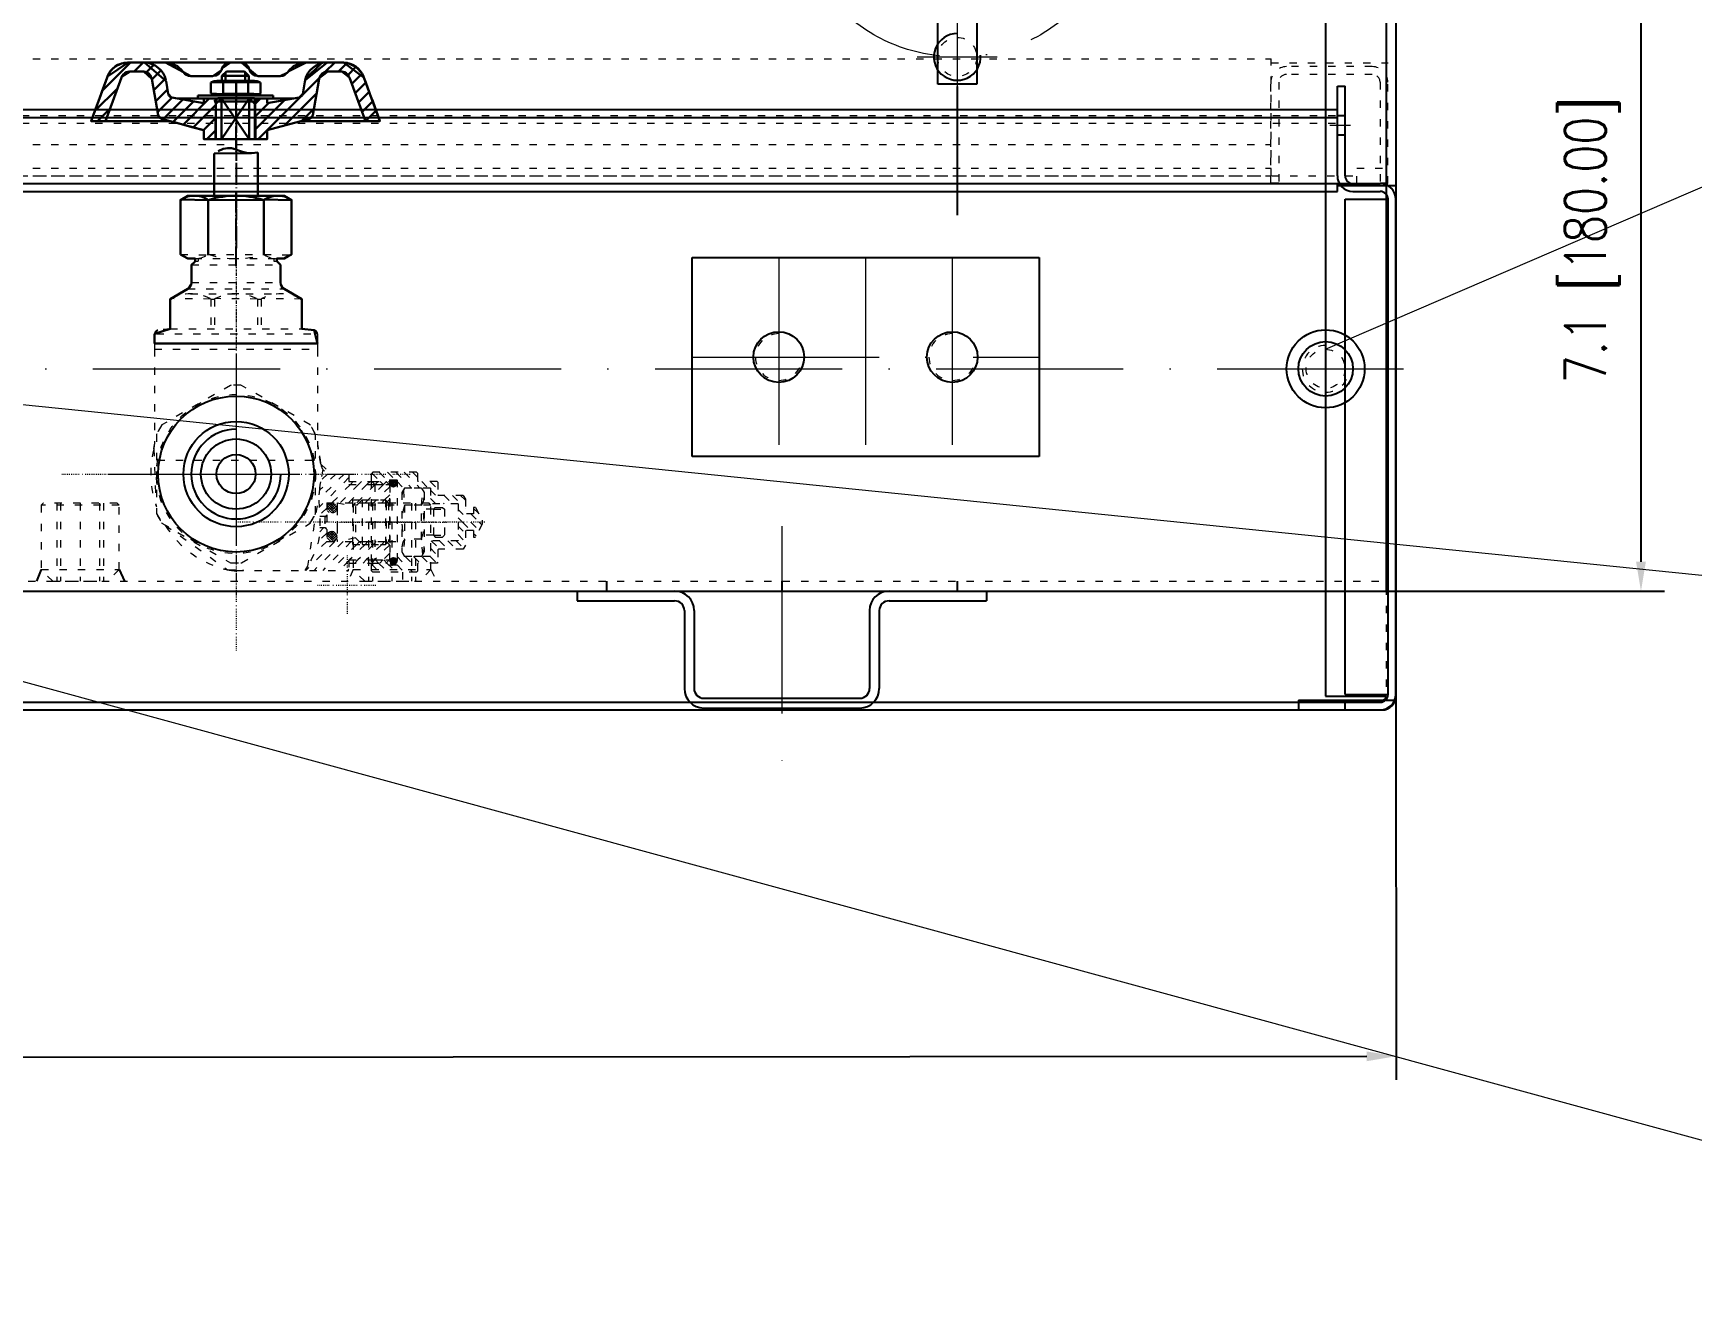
# Model space of a CAD drawing. Header units: millimetres. Extents: x 8127 to 36426, y -6229 to 13228.
# Drawn here: x 10481.8 to 10907.2, y 10615.6 to 10942 of the extents above; entities that cross this region are included whole.
import ezdxf

# ---------------------------------------------------------------- set-up
doc = ezdxf.new("R2010")
doc.units = ezdxf.units.MM
doc.header["$LTSCALE"] = 4
for name, pattern in [('ACAD_ISO03W100', [1.18, 0.47, -0.71]), ('ACAD_ISO10W100', [18, 12, -3, 0, -3]), ('CENTERX2', [101.6, 63.5, -12.7, 12.7, -12.7])]:
    doc.linetypes.add(name, pattern=pattern)
doc.layers.add('1', color=12, linetype='Continuous')
doc.layers.add('标注、文本', color=3, linetype='Continuous', lineweight=25)
doc.layers.add('铁心', color=3, linetype='Continuous', lineweight=0)
doc.styles.add('TH_GBDIM', font='romans.shx', dxfattribs={"width": 0.8, "bigfont": 'gbcbig.shx'})
doc.dimstyles.new('TH_GBDIM1', dxfattribs={"dimscale": 3, "dimtxt": 3.5, "dimasz": 2.5, "dimexe": 2, "dimexo": 0, "dimgap": 1.5, "dimtad": 1, "dimdec": 1, "dimlfac": 0.03937, "dimzin": 0, "dimdsep": 46, "dimtxsty": 'TH_GBDIM', "dimcen": 2.5, "dimclrd": 3, "dimclre": 256, "dimclrt": 2, "dimadec": 0, "dimazin": 0, "dimtfac": 0.714286, "dimtdec": 1, "dimtmove": 0, "dimatfit": 3, "dimfxl": 1, "dimtzin": 0, "dimlwd": -1, "dimlwe": -1, "dimarcsym": 0})

# ---------------------------------------------------------------- blocks, each defined once
blk = doc.blocks.new('*D262')
at = {"layer": 'Defpoints', "color": 0, "transparency": 16777216}
for p in [(10758.17, 10978.9), (10758.17, 10798.9), (10894.19, 10798.9)]:
    blk.add_point(p, dxfattribs=at)
at = {"layer": '标注、文本', "transparency": 16777216}
for p, q in [((10758.17, 10978.9), (10900.19, 10978.9)), ((10758.17, 10798.9), (10900.19, 10798.9))]:
    blk.add_line(p, q, dxfattribs=at)
at = {"layer": '标注、文本', "color": 3, "transparency": 16777216}
blk.add_line((10894.19, 10971.4), (10894.19, 10806.4), dxfattribs=at)
for points in [[(10892.94, 10971.4), (10895.44, 10971.4), (10894.19, 10978.9)], [(10892.94, 10806.4), (10895.44, 10806.4), (10894.19, 10798.9)]]:
    blk.add_solid(points, dxfattribs=at)
at = {"layer": '标注、文本', "color": 2, "transparency": 16777216, "insert": (10881.69, 10888.9), "char_height": 10.5, "attachment_point": 5, "rotation": 90, "style": 'TH_GBDIM'}
blk.add_mtext('7.1 [180.00]', dxfattribs=at)
blk = doc.blocks.new('*D254')
at = {"layer": 'Defpoints', "color": 0, "transparency": 16777216}
for p in [(9916.3, 10771.9), (10831.3, 10772.4), (10831.35, 10679.58)]:
    blk.add_point(p, dxfattribs=at)
at = {"layer": '标注、文本', "transparency": 16777216}
for p, q in [((9916.3, 10771.9), (9916.35, 10673.08)), ((10831.3, 10772.4), (10831.35, 10673.58))]:
    blk.add_line(p, q, dxfattribs=at)
at = {"layer": '标注、文本', "color": 3, "transparency": 16777216}
blk.add_line((9923.85, 10679.08), (10823.85, 10679.57), dxfattribs=at)
for points in [[(9923.85, 10680.33), (9923.85, 10677.83), (9916.35, 10679.08)], [(10823.85, 10680.82), (10823.85, 10678.32), (10831.35, 10679.58)]]:
    blk.add_solid(points, dxfattribs=at)
at = {"layer": '标注、文本', "color": 2, "transparency": 16777216, "insert": (10373.84, 10691.83), "char_height": 10.5, "attachment_point": 5, "rotation": 0.0313, "style": 'TH_GBDIM'}
blk.add_mtext('36.0 [915.00]', dxfattribs=at)

msp = doc.modelspace()

# ---------------------------------------------------------------- linework, layer by layer
at = {"layer": '1', "color": 1, "linetype": 'CENTERX2', "lineweight": -3, "ltscale": 0.1}
for p, q in [((10533.79, 10926.75), (10533.79, 10929.85)), ((10533.79, 10929.85), (10533.79, 10923.58)), ((10533.79, 10925.95), (10533.79, 10926.06)), ((10533.79, 10919.59), (10533.79, 10925.23)), ((10533.79, 10922.88), (10533.79, 10922.75)), ((10533.79, 10922.06), (10533.79, 10916.42)), ((10533.79, 10918.77), (10533.79, 10918.9)), ((10533.79, 10912.44), (10533.79, 10918.07)), ((10533.79, 10915.7), (10533.79, 10915.59)), ((10533.79, 10914.9), (10533.79, 10909.26)), ((10533.79, 10914.59), (10533.79, 10910.22)), ((10533.79, 10911.61), (10533.79, 10911.72)), ((10533.79, 10909.53), (10533.79, 10909.42)), ((10533.79, 10908.7), (10533.79, 10903.06)), ((10533.79, 10902.37), (10533.79, 10902.24)), ((10533.79, 10901.54), (10533.79, 10897.18)), ((10533.79, 10895.99), (10533.79, 10901.05)), ((10533.79, 10896.93), (10533.79, 10894.03)), ((10533.79, 10895.16), (10533.79, 10895.3)), ((10533.79, 10888.83), (10533.79, 10894.47)), ((10533.79, 10893.31), (10533.79, 10893.2)), ((10533.79, 10892.5), (10533.79, 10886.84)), ((10533.79, 10888), (10533.79, 10888.11)), ((10533.79, 10882.22), (10533.79, 10887.28))]:
    msp.add_line(p, q, dxfattribs=at)
at = {"layer": '1', "color": 2, "linetype": 'ACAD_ISO03W100', "lineweight": 13, "ltscale": 0.1}
for p, q in [((10533.79, 10886.15), (10533.79, 10886.04)), ((10533.79, 10885.32), (10533.79, 10879.68)), ((10533.8, 10885.37), (10533.8, 10881.89)), ((10533.8, 10881.2), (10533.8, 10881.06)), ((10533.8, 10880.37), (10533.8, 10874.73)), ((10533.79, 10878.99), (10533.79, 10878.85)), ((10533.79, 10878.16), (10533.79, 10872.52)), ((10533.79, 10871.8), (10533.79, 10871.69)), ((10533.79, 10871), (10533.79, 10865.33)), ((10533.8, 10874.01), (10533.8, 10873.9)), ((10533.8, 10873.21), (10533.8, 10867.54)), ((10533.8, 10866.85), (10533.8, 10866.74)), ((10533.79, 10864.64), (10533.79, 10864.53)), ((10533.79, 10863.81), (10533.79, 10860.91)), ((10533.8, 10866.02), (10533.8, 10860.38)), ((10533.8, 10859.69), (10533.8, 10859.55)), ((10533.8, 10858.86), (10533.8, 10853.22)), ((10533.8, 10852.51), (10533.8, 10852.39)), ((10533.8, 10851.7), (10533.8, 10846.04)), ((10533.8, 10845.35), (10533.8, 10845.24)), ((10533.8, 10844.52), (10533.8, 10838.88)), ((10533.8, 10838.19), (10533.8, 10838.05)), ((10533.8, 10837.36), (10533.8, 10831.72)), ((10489.1, 10828.9), (10493.6, 10828.9)), ((10494.29, 10828.9), (10494.4, 10828.9)), ((10495.12, 10828.9), (10500.76, 10828.9)), ((10501.48, 10828.9), (10501.59, 10828.9)), ((10502.28, 10828.9), (10507.92, 10828.9)), ((10508.64, 10828.9), (10508.75, 10828.9)), ((10509.47, 10828.9), (10515.11, 10828.9)), ((10515.8, 10828.9), (10515.91, 10828.9)), ((10516.63, 10828.9), (10522.27, 10828.9)), ((10522.99, 10828.9), (10523.1, 10828.9)), ((10523.79, 10828.9), (10529.43, 10828.9)), ((10530.15, 10828.9), (10530.26, 10828.9)), ((10530.98, 10828.9), (10536.62, 10828.9)), ((10533.8, 10831), (10533.8, 10830.89)), ((10533.8, 10830.2), (10533.8, 10824.53)), ((10537.31, 10828.9), (10537.42, 10828.9)), ((10538.14, 10828.9), (10543.77, 10828.9)), ((10544.49, 10828.9), (10544.6, 10828.9)), ((10545.29, 10828.9), (10550.93, 10828.9)), ((10551.65, 10828.9), (10551.76, 10828.9)), ((10552.48, 10828.9), (10558.12, 10828.9)), ((10558.4, 10828.9), (10562.76, 10828.9)), ((10558.81, 10828.9), (10558.92, 10828.9)), ((10559.64, 10828.9), (10565.28, 10828.9)), ((10566, 10828.9), (10566.11, 10828.9)), ((10566.8, 10828.9), (10572.44, 10828.9)), ((10573.16, 10828.9), (10573.27, 10828.9)), ((10573.99, 10828.9), (10578.49, 10828.9)), ((10533.8, 10823.84), (10533.8, 10823.73)), ((10533.8, 10823.01), (10533.8, 10817.37)), ((10533.8, 10816.68), (10533.8, 10816.54)), ((10537.42, 10816.54), (10533.8, 10816.54)), ((10533.8, 10815.85), (10533.8, 10810.21)), ((10538.25, 10816.54), (10538.14, 10816.54)), ((10544.6, 10816.54), (10538.96, 10816.54)), ((10545.41, 10816.54), (10545.29, 10816.54)), ((10551.76, 10816.54), (10546.12, 10816.54)), ((10552.59, 10816.54), (10552.45, 10816.54)), ((10558.92, 10816.54), (10553.28, 10816.54)), ((10559.2, 10816.54), (10565.58, 10816.54)), ((10559.75, 10816.54), (10559.64, 10816.54)), ((10566.11, 10816.54), (10560.47, 10816.54)), ((10566.3, 10816.54), (10566.41, 10816.54)), ((10566.91, 10816.54), (10566.8, 10816.54)), ((10570.78, 10816.54), (10566.99, 10816.54)), ((10567.1, 10816.54), (10572.74, 10816.54)), ((10573.27, 10816.54), (10567.63, 10816.54)), ((10571.61, 10816.54), (10571.5, 10816.54)), ((10577.97, 10816.54), (10572.33, 10816.54)), ((10573.46, 10816.54), (10573.57, 10816.54)), ((10574.1, 10816.54), (10573.96, 10816.54)), ((10574.29, 10816.54), (10579.93, 10816.54)), ((10578.44, 10816.54), (10574.79, 10816.54)), ((10578.8, 10816.54), (10578.66, 10816.54)), ((10585.13, 10816.54), (10579.49, 10816.54)), ((10580.62, 10816.54), (10580.76, 10816.54)), ((10581.45, 10816.54), (10587.84, 10816.54)), ((10585.96, 10816.54), (10585.85, 10816.54)), ((10592.29, 10816.54), (10586.65, 10816.54)), ((10593.12, 10816.54), (10593.01, 10816.54)), ((10597.62, 10816.54), (10593.84, 10816.54)), ((10533.8, 10809.49), (10533.8, 10809.38)), ((10533.8, 10808.69), (10533.8, 10803.02)), ((10562.3, 10808), (10562.3, 10804.74)), ((10562.3, 10804.05), (10562.3, 10803.94)), ((10562.3, 10803.22), (10562.3, 10797.58)), ((10533.8, 10802.33), (10533.8, 10802.22)), ((10533.8, 10801.5), (10533.8, 10795.86)), ((10554.69, 10800.4), (10557.93, 10800.4)), ((10558.65, 10800.4), (10558.76, 10800.4)), ((10559.48, 10800.4), (10565.12, 10800.4)), ((10565.81, 10800.4), (10565.94, 10800.4)), ((10566.64, 10800.4), (10569.9, 10800.4)), ((10533.8, 10795.17), (10533.8, 10795.04)), ((10562.3, 10796.89), (10562.3, 10796.75)), ((10562.3, 10796.06), (10562.3, 10792.8)), ((10533.8, 10794.34), (10533.8, 10788.71)), ((10533.8, 10787.99), (10533.8, 10787.88)), ((10533.8, 10787.16), (10533.8, 10783.67))]:
    msp.add_line(p, q, dxfattribs=at)
at = {"layer": '标注、文本'}
for p, q in [((10831.3, 11587), (10831.3, 10771.9)), ((10813.3, 11445.4), (10813.3, 10771.9)), ((10828.8, 11413.4), (10828.8, 10798.9)), ((10713.8, 10928.9), (10713.8, 11028.9)), ((10723.8, 11028.9), (10723.8, 10928.9)), ((10723.8, 10928.9), (10713.8, 10928.9)), ((10718.8, 10928.27), (10718.8, 10895.32)), ((10816.3, 10928.4), (10818.3, 10928.4)), ((10816.3, 10905.4), (10816.3, 10928.4)), ((10818.3, 10905.4), (10818.3, 10928.4)), ((9931.3, 10922.4), (10816.3, 10922.4)), ((9931.3, 10920.4), (10816.3, 10920.4)), ((10816.3, 10920.9), (10818.3, 10920.9)), ((10816.3, 10915.9), (10818.3, 10915.9)), ((9926.3, 10903.4), (10821.3, 10903.4)), ((9931.3, 10903.4), (10816.3, 10903.4)), ((9931.3, 10901.4), (10816.3, 10901.4)), ((10801.26, 10903.4), (10799.26, 10903.4)), ((10816.3, 10901.4), (10816.3, 10903.4)), ((10816.3, 10902.89), (10831.3, 10902.89)), ((10820.3, 10903.4), (10827.3, 10903.4)), ((10820.3, 10901.4), (10827.3, 10901.4)), ((10829.26, 10903.4), (10827.26, 10903.4)), ((10818.3, 10772.4), (10818.3, 10899.4)), ((10818.3, 10899.4), (10829.3, 10899.4)), ((10829.3, 10772.4), (10829.3, 10899.4)), ((10831.3, 10772.4), (10831.3, 10899.4)), ((10650.78, 10884.42), (10739.78, 10884.42)), ((10650.78, 10833.42), (10650.78, 10884.42)), ((10739.78, 10884.42), (10739.78, 10833.42)), ((10739.78, 10833.42), (10650.78, 10833.42)), ((10483.8, 10804.4), (10482.61, 10801.4)), ((10503.8, 10804.4), (10505.19, 10801.4)), ((9918.8, 10798.9), (10828.8, 10798.9)), ((10621.3, 10798.9), (10646.3, 10798.9)), ((10621.3, 10798.9), (10621.3, 10796.4)), ((10628.8, 10801.4), (10628.8, 10798.9)), ((10673.8, 10801.4), (10673.8, 10798.9)), ((10701.3, 10798.9), (10726.3, 10798.9)), ((10718.8, 10801.4), (10718.8, 10798.9)), ((10726.3, 10798.9), (10726.3, 10796.4)), ((10621.3, 10796.4), (10646.3, 10796.4)), ((10701.3, 10796.4), (10726.3, 10796.4)), ((10648.8, 10793.9), (10648.8, 10773.9)), ((10651.3, 10793.9), (10651.3, 10773.9)), ((10696.3, 10793.9), (10696.3, 10773.9)), ((10698.8, 10793.9), (10698.8, 10773.9)), ((9920.3, 10770.4), (10827.3, 10770.4)), ((10653.8, 10771.4), (10693.8, 10771.4)), ((10653.8, 10768.9), (10693.8, 10768.9)), ((10806.3, 10770.9), (10827.8, 10770.9)), ((10806.3, 10770.9), (10806.3, 10768.4)), ((10806.3, 10770.9), (10831.15, 10770.9)), ((10813.3, 10771.9), (10828.8, 10771.9)), ((10818.3, 10772.4), (10829.3, 10772.4)), ((10818.3, 10768.4), (10818.3, 10770.4)), ((9920.3, 10768.4), (10827.3, 10768.4)), ((9941.3, 10768.4), (10806.3, 10768.4)), ((10806.3, 10768.4), (10827.8, 10768.4)), ((10806.3, 10768.4), (10827.8, 10768.4))]:
    msp.add_line(p, q, dxfattribs=at)
at = {"layer": '标注、文本', "color": 2, "linetype": 'ACAD_ISO03W100', "lineweight": 18}
for p, q in [((10828.8, 11413.4), (10828.8, 10771.9)), ((9948.3, 10935.4), (10799.3, 10935.4)), ((10799.3, 10905.4), (10799.3, 10935.4)), ((10799.3, 10934.4), (10829.3, 10934.4)), ((10825.26, 10933.4), (10803.26, 10933.4)), ((10825.26, 10931.4), (10803.26, 10931.4)), ((10799.26, 10903.4), (10799.26, 10929.4)), ((10801.26, 10929.4), (10801.26, 10903.4)), ((10827.26, 10929.4), (10827.26, 10903.4)), ((10829.26, 10903.4), (10829.26, 10929.4)), ((9931.3, 10920.9), (10816.3, 10920.9)), ((9931.3, 10918.9), (10816.3, 10918.9)), ((9948.3, 10913.4), (10799.3, 10913.4)), ((9926.3, 10905.4), (10821.3, 10905.4)), ((9948.3, 10907.4), (10799.3, 10907.4)), ((9948.3, 10905.4), (10799.3, 10905.4)), ((10821.3, 10903.4), (10821.3, 10907.4)), ((10821.3, 10907.4), (10828.8, 10907.4)), ((10484.3, 10821.4), (10483.8, 10820.9)), ((10483.8, 10820.9), (10483.8, 10804.4)), ((10503.8, 10820.9), (10483.8, 10820.9)), ((10503.3, 10821.4), (10484.3, 10821.4)), ((10487.8, 10821.4), (10487.8, 10801.4)), ((10488.8, 10821.4), (10488.8, 10801.4)), ((10493.8, 10821.4), (10493.8, 10801.4)), ((10498.8, 10821.4), (10498.8, 10801.4)), ((10499.8, 10821.4), (10499.8, 10801.4)), ((10503.8, 10820.9), (10503.3, 10821.4)), ((10503.8, 10804.4), (10503.8, 10820.9)), ((10486.8, 10801.4), (10483.8, 10804.4)), ((10483.8, 10804.4), (10503.8, 10804.4)), ((10503.8, 10804.4), (10500.8, 10801.4)), ((9918.8, 10801.4), (10828.8, 10801.4)), ((10486.8, 10801.4), (10500.8, 10801.4))]:
    msp.add_line(p, q, dxfattribs=at)
at = {"layer": '标注、文本', "color": 1, "linetype": 'ACAD_ISO10W100', "lineweight": 18}
for p, q in [((10718.8, 11029.52), (10718.8, 10928.27)), ((10708.51, 10935.9), (10729.08, 10935.9)), ((10814.39, 10918.4), (10819.71, 10918.4)), ((10673.03, 10884.42), (10673.03, 10833.42)), ((10695.28, 10884.42), (10695.28, 10833.42)), ((10717.53, 10884.42), (10717.53, 10833.42)), ((10813.3, 10835.9), (10813.3, 10875.9)), ((10533.8, 10859.87), (10533.8, 10797.92)), ((10533.8, 10859.87), (10533.8, 10797.92)), ((10650.78, 10858.92), (10739.78, 10858.92)), ((9920.3, 10855.9), (10831.3, 10855.9)), ((10793.3, 10855.9), (10833.3, 10855.9)), ((10500.91, 10828.9), (10566.68, 10828.9)), ((10500.91, 10828.9), (10566.68, 10828.9)), ((10673.8, 10815.53), (10673.8, 10753.31))]:
    msp.add_line(p, q, dxfattribs=at)
at = {"layer": '标注、文本', "color": 4, "lineweight": 30}
for p, q in [((10500.71, 10930.65), (10496.62, 10919.43)), ((10506.73, 10934.47), (10499.43, 10927.17)), ((10504.38, 10930.62), (10500.29, 10919.43)), ((10506.12, 10934.47), (10516.63, 10934.47)), ((10506.57, 10932.14), (10509.91, 10932.14)), ((10509.99, 10934.47), (10507.67, 10932.14)), ((10512.68, 10933.86), (10510.8, 10931.98)), ((10514.53, 10932.45), (10512.21, 10930.13)), ((10516.63, 10934.47), (10551.79, 10934.47)), ((10527.85, 10930.98), (10522.16, 10930.98)), ((10531.31, 10932.14), (10530.15, 10931.01)), ((10530.15, 10931.01), (10537.11, 10931.01)), ((10530.15, 10931.01), (10530.15, 10929.74)), ((10531.09, 10931.92), (10531.09, 10929.74)), ((10531.31, 10932.14), (10535.95, 10932.14)), ((10532.36, 10934.47), (10533.66, 10934.47)), ((10532.36, 10934.47), (10534.96, 10934.47)), ((10534.96, 10934.47), (10533.66, 10934.47)), ((10535.95, 10932.14), (10537.11, 10931.01)), ((10536.17, 10931.92), (10536.17, 10929.74)), ((10537.11, 10931.01), (10537.11, 10929.74)), ((10539.43, 10930.98), (10545.13, 10930.98)), ((10555.19, 10930.54), (10550.85, 10926.2)), ((10555.63, 10934.25), (10551.6, 10930.24)), ((10561.16, 10934.47), (10551.79, 10934.47)), ((10559.12, 10934.47), (10556.68, 10932.03)), ((10562.27, 10934.36), (10560.08, 10932.14)), ((10564.56, 10933.36), (10562.52, 10931.32)), ((10562.93, 10930.62), (10566.99, 10919.43)), ((10566.14, 10931.65), (10563.51, 10929.02)), ((10566.61, 10930.65), (10570.7, 10919.43)), ((10503.36, 10927.83), (10497.55, 10922.03)), ((10512.21, 10930.24), (10513.84, 10920.92)), ((10515.66, 10930.32), (10512.7, 10927.36)), ((10516.19, 10927.56), (10513.2, 10924.57)), ((10515.83, 10929.68), (10516.41, 10926.42)), ((10527.3, 10929.33), (10527.3, 10926.48)), ((10538.49, 10929.74), (10528.9, 10929.74)), ((10530.51, 10929.33), (10530.51, 10926.48)), ((10531.09, 10926.34), (10531.09, 10926.04)), ((10536.89, 10929.33), (10536.89, 10926.48)), ((10540.1, 10929.33), (10540.1, 10926.48)), ((10554.44, 10926.53), (10546.21, 10918.3)), ((10551.54, 10930.04), (10550.91, 10926.42)), ((10555.11, 10930.24), (10553.48, 10920.92)), ((10554.75, 10928.27), (10553.48, 10920.92)), ((10567.08, 10929.35), (10564.37, 10926.64)), ((10567.96, 10926.95), (10565.25, 10924.24)), ((10501.48, 10922.69), (10498.22, 10919.43)), ((10517.4, 10925.48), (10513.7, 10921.78)), ((10520.17, 10924.99), (10515.08, 10919.9)), ((10517.35, 10925.48), (10525.56, 10924.05)), ((10522.96, 10924.52), (10517.68, 10919.21)), ((10518.92, 10925.21), (10548.34, 10925.21)), ((10526.94, 10925.21), (10520.25, 10918.52)), ((10528.6, 10923.6), (10522.82, 10917.83)), ((10523.98, 10926.04), (10528.9, 10926.04)), ((10523.98, 10926.04), (10523.98, 10925.21)), ((10525.56, 10925.21), (10525.56, 10924.05)), ((10529.1, 10925.32), (10528.21, 10924.46)), ((10528.21, 10924.46), (10539.38, 10924.46)), ((10528.6, 10925.21), (10528.52, 10914.79)), ((10530.09, 10925.21), (10528.65, 10923.85)), ((10538.49, 10926.04), (10528.9, 10926.04)), ((10530.09, 10925.21), (10537.17, 10925.21)), ((10537.2, 10925.21), (10530.09, 10925.21)), ((10530.09, 10925.21), (10530.09, 10914.79)), ((10537.17, 10925.21), (10530.09, 10914.79)), ((10530.09, 10925.21), (10537.2, 10914.79)), ((10537.17, 10925.21), (10538.6, 10923.85)), ((10537.2, 10925.21), (10537.2, 10914.79)), ((10543.3, 10926.04), (10538.41, 10926.04)), ((10538.6, 10923.85), (10538.6, 10914.79)), ((10538.69, 10925.21), (10538.8, 10914.79)), ((10540.04, 10925.21), (10538.72, 10923.88)), ((10542.23, 10924.13), (10538.74, 10920.65)), ((10546.21, 10924.82), (10538.77, 10917.38)), ((10550.21, 10925.57), (10539.43, 10914.79)), ((10549.97, 10925.48), (10541.76, 10924.05)), ((10541.76, 10925.21), (10541.76, 10924.05)), ((10543.3, 10926.04), (10543.3, 10925.21)), ((10553.75, 10922.55), (10550.68, 10919.48)), ((10568.85, 10924.54), (10566.14, 10921.83)), ((10569.7, 10922.14), (10566.99, 10919.43)), ((10496.62, 10919.43), (10516.91, 10919.43)), ((10514.67, 10920.01), (10525.56, 10917.11)), ((10528.57, 10920.29), (10525.42, 10917.13)), ((10552.62, 10920.01), (10541.76, 10917.11)), ((10552.62, 10920.01), (10541.76, 10917.11)), ((10550.41, 10919.43), (10570.7, 10919.43)), ((10570.59, 10919.73), (10570.26, 10919.43)), ((10525.56, 10917.11), (10525.56, 10914.79)), ((10525.56, 10914.79), (10528.65, 10914.79)), ((10528.54, 10917), (10526.33, 10914.79)), ((10538.6, 10914.79), (10541.76, 10914.79)), ((10541.76, 10917.11), (10541.76, 10914.79)), ((10539.38, 10911.36), (10539.38, 10900.3)), ((10521.44, 10900.3), (10546.15, 10900.3)), ((10526.66, 10899.19), (10526.66, 10885.26)), ((10540.93, 10899.19), (10540.93, 10885.26))]:
    msp.add_line(p, q, dxfattribs=at)
at = {"layer": '标注、文本', "color": 2, "linetype": 'ACAD_ISO03W100', "lineweight": 13}
for p, q in [((10519.53, 10885.26), (10521.44, 10884.16)), ((10521.44, 10884.16), (10523.15, 10884.16)), ((10523.15, 10884.16), (10544.44, 10884.16)), ((10523.35, 10884.16), (10523.35, 10883.52)), ((10524.09, 10884.16), (10524.09, 10883.52)), ((10543.47, 10884.16), (10543.47, 10883.52)), ((10544.24, 10884.16), (10544.24, 10883.52)), ((10544.44, 10884.16), (10546.15, 10884.16)), ((10548.06, 10885.26), (10546.15, 10884.16)), ((10523.35, 10883.52), (10522.38, 10882.58)), ((10522.38, 10882.58), (10522.38, 10878.05)), ((10522.38, 10882.58), (10545.18, 10882.58)), ((10523.35, 10883.52), (10524.09, 10883.52)), ((10543.47, 10883.52), (10544.24, 10883.52)), ((10544.24, 10883.52), (10545.18, 10882.58)), ((10545.18, 10882.58), (10545.18, 10878.05)), ((10521.44, 10876.39), (10546.15, 10876.39)), ((10522.38, 10878.05), (10545.18, 10878.05)), ((10522.13, 10875.14), (10545.43, 10875.14)), ((10527.35, 10873.79), (10527.35, 10866.19)), ((10527.35, 10873.79), (10528.29, 10873.79)), ((10528.29, 10873.79), (10528.29, 10866.19)), ((10539.3, 10873.79), (10539.3, 10866.19)), ((10539.3, 10873.79), (10540.24, 10873.79)), ((10512.9, 10864.86), (10512.9, 10862.4)), ((10513.37, 10864.86), (10554.22, 10864.86)), ((10516.93, 10866.19), (10513.73, 10865.83)), ((10516.93, 10866.19), (10550.66, 10866.19)), ((10550.66, 10866.19), (10553.84, 10865.83)), ((10554.69, 10864.86), (10554.69, 10862.4)), ((10512.9, 10862.4), (10516.02, 10862.4)), ((10512.9, 10862.4), (10554.69, 10862.4)), ((10512.9, 10862.4), (10512.9, 10860.96)), ((10512.9, 10860.96), (10512.9, 10836.61)), ((10512.9, 10860.96), (10554.69, 10860.96)), ((10516.02, 10862.4), (10551.57, 10862.4)), ((10533.8, 10859.87), (10533.8, 10797.92)), ((10533.8, 10859.87), (10533.8, 10797.92)), ((10551.57, 10862.4), (10554.69, 10862.4)), ((10554.69, 10862.4), (10554.69, 10860.96)), ((10554.69, 10860.96), (10554.69, 10836.61)), ((10532.36, 10851.65), (10514.8, 10841.53)), ((10552.79, 10841.53), (10535.23, 10851.65)), ((10513.37, 10839.04), (10513.37, 10818.78)), ((10500.91, 10828.9), (10566.68, 10828.9)), ((10500.91, 10828.9), (10566.68, 10828.9)), ((10513.67, 10832.46), (10553.89, 10832.46)), ((10561.52, 10828.9), (10555.05, 10822.46)), ((10559.39, 10828.9), (10555.16, 10824.67)), ((10557.24, 10828.9), (10555.47, 10827.13)), ((10562.76, 10828.9), (10562.76, 10826.24)), ((10568.65, 10829.12), (10570.78, 10826.99)), ((10580.12, 10829.37), (10568.9, 10829.37)), ((10570.53, 10829.37), (10572.91, 10826.99)), ((10572.66, 10829.37), (10574.57, 10827.46)), ((10574.79, 10829.37), (10578.83, 10825.33)), ((10576.95, 10829.37), (10580.98, 10825.33)), ((10579.07, 10829.37), (10580.32, 10828.12)), ((10580.12, 10829.37), (10580.32, 10829.17)), ((10580.32, 10829.17), (10580.32, 10827.18)), ((10562.77, 10828.01), (10555.14, 10820.38)), ((10563.12, 10826.24), (10558.43, 10821.55)), ((10565.25, 10826.24), (10560.55, 10821.55)), ((10567.38, 10826.24), (10562.68, 10821.55)), ((10562.76, 10826.99), (10572.27, 10826.99)), ((10562.76, 10826.24), (10573.02, 10826.24)), ((10563.87, 10826.99), (10563.12, 10826.24)), ((10566, 10826.99), (10565.25, 10826.24)), ((10569.51, 10826.24), (10565.53, 10822.26)), ((10568.16, 10826.99), (10567.38, 10826.24)), ((10571.64, 10826.24), (10567.66, 10822.26)), ((10568.43, 10827.21), (10568.65, 10826.99)), ((10568.43, 10827.18), (10568.43, 10805.9)), ((10568.63, 10826.99), (10573.19, 10826.99)), ((10568.65, 10826.99), (10569.4, 10826.24)), ((10569.37, 10826.24), (10569.37, 10806.87)), ((10570.28, 10826.99), (10569.51, 10826.24)), ((10573.21, 10825.66), (10569.79, 10822.26)), ((10570.78, 10826.99), (10571.53, 10826.24)), ((10572.33, 10826.94), (10571.64, 10826.24)), ((10572.27, 10826.99), (10573.21, 10826.05)), ((10572.91, 10826.99), (10573.19, 10826.74)), ((10573.19, 10827.46), (10573.19, 10805.62)), ((10573.19, 10827.46), (10575.09, 10827.46)), ((10573.19, 10826.69), (10574.29, 10825.58)), ((10574.35, 10827.46), (10573.21, 10826.33)), ((10573.91, 10827.43), (10573.21, 10826.74)), ((10573.21, 10826.05), (10573.21, 10822.48)), ((10573.24, 10826.22), (10573.82, 10825.64)), ((10573.3, 10826.99), (10574.6, 10825.69)), ((10574.62, 10827.32), (10573.32, 10826.02)), ((10573.49, 10827.24), (10574.84, 10825.88)), ((10574.87, 10827.13), (10573.52, 10825.8)), ((10573.77, 10827.41), (10575.01, 10826.16)), ((10575.01, 10826.85), (10573.79, 10825.64)), ((10574.1, 10827.46), (10575.09, 10826.49)), ((10575.09, 10826.49), (10574.15, 10825.58)), ((10575.09, 10827.46), (10575.09, 10805.62)), ((10575.09, 10826.96), (10576.7, 10825.33)), ((10583.64, 10825.33), (10575.09, 10825.33)), ((10577.03, 10825.33), (10576.34, 10824.14)), ((10581.37, 10825.33), (10577.03, 10825.33)), ((10580.32, 10827.18), (10580.48, 10826.99)), ((10585.35, 10826.99), (10580.48, 10826.99)), ((10581.37, 10825.33), (10582.03, 10824.14)), ((10581.45, 10826.99), (10583.11, 10825.33)), ((10583.58, 10826.99), (10585.54, 10825.06)), ((10583.64, 10825.33), (10583.64, 10821.3)), ((10583.64, 10825.33), (10583.64, 10807.75)), ((10583.64, 10824.81), (10587.15, 10821.3)), ((10585.35, 10826.99), (10585.54, 10826.8)), ((10585.54, 10826.8), (10585.54, 10823.62)), ((10557.07, 10820.19), (10555.25, 10818.37)), ((10557.07, 10821.55), (10572.27, 10821.55)), ((10557.07, 10821.55), (10557.07, 10818.45)), ((10558.43, 10821.55), (10557.07, 10820.19)), ((10557.07, 10820.33), (10558.51, 10818.89)), ((10558.95, 10821.41), (10557.18, 10819.67)), ((10557.21, 10820.83), (10559.01, 10819.03)), ((10559.31, 10821.16), (10557.43, 10819.28)), ((10557.49, 10821.19), (10559.37, 10819.31)), ((10559.59, 10820.8), (10557.82, 10819)), ((10557.9, 10821.43), (10559.61, 10819.69)), ((10559.72, 10820.27), (10558.31, 10818.89)), ((10558.43, 10821.55), (10559.72, 10820.25)), ((10559.72, 10821.55), (10559.72, 10811.57)), ((10559.72, 10821.55), (10564.48, 10820.58)), ((10559.72, 10820.22), (10559.72, 10812.89)), ((10563.71, 10822.26), (10572.97, 10822.26)), ((10563.71, 10822.26), (10563.71, 10810.85)), ((10564.3, 10821.4), (10563.8, 10820.9)), ((10563.8, 10820.9), (10563.8, 10804.4)), ((10583.8, 10820.9), (10563.8, 10820.9)), ((10583.3, 10821.4), (10564.3, 10821.4)), ((10565.53, 10822.26), (10564.81, 10821.55)), ((10565.42, 10821.55), (10572.88, 10821.55)), ((10566.14, 10822.26), (10572.16, 10822.26)), ((10566.14, 10822.26), (10566.14, 10810.85)), ((10567.66, 10822.26), (10566.94, 10821.55)), ((10567.8, 10821.4), (10567.8, 10801.4)), ((10568.8, 10821.4), (10568.8, 10801.4)), ((10569.79, 10822.26), (10569.07, 10821.55)), ((10571.92, 10822.26), (10571.22, 10821.55)), ((10573.21, 10823.54), (10571.92, 10822.26)), ((10572.16, 10822.26), (10572.88, 10821.55)), ((10572.16, 10822.26), (10572.16, 10810.85)), ((10573.21, 10822.48), (10572.27, 10821.55)), ((10572.27, 10821.55), (10572.27, 10811.57)), ((10572.88, 10821.55), (10576.34, 10821.55)), ((10572.88, 10821.55), (10572.88, 10811.57)), ((10573.21, 10822.48), (10573.21, 10810.63)), ((10573.8, 10821.4), (10573.8, 10801.4)), ((10576.34, 10824.14), (10576.34, 10808.94)), ((10581.37, 10820.94), (10577.03, 10820.94)), ((10578.8, 10821.4), (10578.8, 10801.4)), ((10579.8, 10821.4), (10579.8, 10801.4)), ((10582.03, 10824.14), (10582.03, 10808.94)), ((10583.8, 10820.9), (10583.3, 10821.4)), ((10583.64, 10822.68), (10585.02, 10821.3)), ((10590.77, 10821.3), (10583.64, 10821.3)), ((10583.8, 10804.4), (10583.8, 10820.9)), ((10584.91, 10820.36), (10584.41, 10819.89)), ((10584.91, 10820.36), (10586.79, 10820.36)), ((10585.54, 10823.62), (10585.71, 10823.42)), ((10592.09, 10823.42), (10585.71, 10823.42)), ((10586.79, 10820.36), (10587.26, 10819.89)), ((10587.15, 10823.42), (10589.28, 10821.3)), ((10589.28, 10823.42), (10592.65, 10820.05)), ((10590.77, 10821.3), (10590.77, 10811.81)), ((10591.4, 10823.42), (10592.65, 10822.18)), ((10592.09, 10823.42), (10592.65, 10822.48)), ((10592.65, 10822.48), (10592.65, 10818.7)), ((10595.22, 10820.36), (10594.75, 10820.36)), ((10594.75, 10820.36), (10594.75, 10818.7)), ((10594.75, 10820.11), (10595.99, 10818.84)), ((10595.22, 10820.36), (10596.93, 10817.04)), ((10514.8, 10816.27), (10532.36, 10806.15)), ((10556.6, 10817.98), (10555.25, 10817.98)), ((10556.6, 10817.98), (10556.6, 10815.13)), ((10557.07, 10818.45), (10557.07, 10814.66)), ((10557.26, 10819.5), (10557.68, 10819.08)), ((10584.41, 10819.89), (10582.03, 10819.89)), ((10584.41, 10819.89), (10584.41, 10813.22)), ((10584.41, 10819.89), (10587.26, 10819.89)), ((10587.26, 10819.89), (10587.26, 10813.22)), ((10590.77, 10819.83), (10594.03, 10816.54)), ((10590.77, 10817.67), (10591.9, 10816.54)), ((10591.9, 10816.54), (10594.03, 10814.41)), ((10594.75, 10818.7), (10592.65, 10818.7)), ((10594.03, 10818.7), (10596.16, 10816.54)), ((10594.03, 10816.54), (10596.1, 10814.47)), ((10596.93, 10816.07), (10595.22, 10812.75)), ((10596.16, 10816.54), (10596.82, 10815.88)), ((10596.93, 10817.04), (10596.93, 10816.07)), ((10559.12, 10811.57), (10551.74, 10804.21)), ((10557.07, 10811.65), (10553.75, 10808.33)), ((10561.24, 10811.57), (10553.86, 10804.21)), ((10557.07, 10813.78), (10554.89, 10811.59)), ((10556.27, 10815.13), (10555.27, 10814.11)), ((10556.6, 10815.13), (10555.3, 10815.13)), ((10563.37, 10811.57), (10556.02, 10804.21)), ((10557.07, 10814.66), (10557.07, 10811.57)), ((10557.07, 10811.57), (10572.27, 10811.57)), ((10558.12, 10814.19), (10557.1, 10813.17)), ((10558.73, 10814.19), (10557.1, 10812.56)), ((10557.1, 10812.64), (10558.15, 10811.59)), ((10557.13, 10813.25), (10558.76, 10811.62)), ((10559.17, 10813.97), (10557.32, 10812.12)), ((10557.32, 10813.69), (10559.17, 10811.81)), ((10559.48, 10813.64), (10557.62, 10811.79)), ((10557.65, 10814), (10559.5, 10812.15)), ((10559.7, 10813.2), (10558.07, 10811.59)), ((10558.09, 10814.19), (10559.7, 10812.59)), ((10559.67, 10812.56), (10558.73, 10811.59)), ((10558.76, 10814.16), (10559.67, 10813.25)), ((10564.48, 10812.51), (10559.72, 10811.57)), ((10565.5, 10811.57), (10564.78, 10810.85)), ((10565.42, 10811.57), (10572.88, 10811.57)), ((10567.63, 10811.57), (10566.91, 10810.85)), ((10569.76, 10811.57), (10569.07, 10810.85)), ((10571.92, 10811.57), (10571.2, 10810.85)), ((10572.88, 10811.57), (10572.16, 10810.85)), ((10572.27, 10811.57), (10573.21, 10810.63)), ((10572.88, 10811.57), (10576.34, 10811.57)), ((10584.41, 10813.22), (10582.03, 10813.22)), ((10590.77, 10811.81), (10583.64, 10811.81)), ((10583.86, 10811.81), (10585.99, 10809.66)), ((10584.41, 10813.22), (10584.91, 10812.75)), ((10584.41, 10813.22), (10587.26, 10813.22)), ((10584.91, 10812.75), (10586.79, 10812.75)), ((10585.99, 10811.81), (10588.11, 10809.66)), ((10587.26, 10813.22), (10586.79, 10812.75)), ((10588.11, 10811.81), (10590.24, 10809.66)), ((10590.24, 10811.81), (10592.21, 10809.82)), ((10590.77, 10815.55), (10592.65, 10813.67)), ((10590.77, 10813.42), (10592.65, 10811.51)), ((10594.75, 10814.41), (10592.65, 10814.41)), ((10592.65, 10814.41), (10592.65, 10810.63)), ((10594.75, 10814.41), (10594.75, 10812.75)), ((10594.75, 10813.69), (10595.38, 10813.06)), ((10594.75, 10812.75), (10595.22, 10812.75)), ((10564.78, 10810.85), (10558.15, 10804.21)), ((10566.91, 10810.85), (10562.93, 10806.87)), ((10563.71, 10810.85), (10572.97, 10810.85)), ((10569.07, 10810.85), (10565.06, 10806.87)), ((10566.14, 10810.85), (10572.16, 10810.85)), ((10571.2, 10810.85), (10567.19, 10806.87)), ((10573.16, 10810.68), (10569.34, 10806.87)), ((10573.21, 10808.61), (10571.47, 10806.87)), ((10574.02, 10807.53), (10573.19, 10806.67)), ((10573.21, 10810.63), (10573.21, 10807.06)), ((10574.4, 10807.47), (10573.21, 10806.29)), ((10574.71, 10807.34), (10573.38, 10806.01)), ((10573.44, 10807.23), (10574.79, 10805.9)), ((10573.68, 10807.42), (10574.98, 10806.15)), ((10574.02, 10807.53), (10575.07, 10806.45)), ((10574.51, 10807.45), (10575.01, 10806.95)), ((10583.64, 10807.75), (10575.09, 10807.75)), ((10575.09, 10807.75), (10579.13, 10803.72)), ((10576.34, 10808.94), (10577.03, 10807.78)), ((10577.22, 10807.75), (10580.32, 10804.68)), ((10579.35, 10807.75), (10581.01, 10806.09)), ((10581.48, 10807.75), (10583.14, 10806.09)), ((10583.61, 10807.75), (10585.27, 10806.09)), ((10583.64, 10809.88), (10585.54, 10807.97)), ((10585.71, 10809.66), (10585.54, 10809.47)), ((10585.54, 10809.47), (10585.54, 10806.29)), ((10592.09, 10809.66), (10585.71, 10809.66)), ((10592.65, 10810.63), (10592.09, 10809.66)), ((10533.79, 10804.21), (10562.76, 10804.21)), ((10562.77, 10806.7), (10560.28, 10804.21)), ((10562.77, 10804.54), (10562.41, 10804.21)), ((10563.8, 10804.4), (10562.61, 10801.4)), ((10562.76, 10806.87), (10573.02, 10806.87)), ((10562.76, 10806.87), (10562.76, 10804.21)), ((10562.76, 10806.09), (10572.27, 10806.09)), ((10562.93, 10806.87), (10562.77, 10806.7)), ((10566.8, 10801.4), (10563.8, 10804.4)), ((10563.8, 10804.4), (10583.8, 10804.4)), ((10565.06, 10806.87), (10564.31, 10806.09)), ((10567.19, 10806.87), (10566.44, 10806.09)), ((10569.37, 10806.87), (10568.43, 10805.9)), ((10568.43, 10805.9), (10568.43, 10804.21)), ((10568.43, 10805.9), (10570.59, 10803.72)), ((10568.43, 10804.21), (10568.9, 10803.72)), ((10569.34, 10806.87), (10568.57, 10806.09)), ((10568.63, 10806.09), (10573.19, 10806.09)), ((10580.12, 10803.72), (10568.9, 10803.72)), ((10569.37, 10806.87), (10573.19, 10806.87)), ((10569.59, 10806.87), (10570.34, 10806.09)), ((10570.34, 10806.09), (10572.72, 10803.72)), ((10571.47, 10806.87), (10570.7, 10806.09)), ((10571.72, 10806.87), (10572.5, 10806.09)), ((10573.21, 10807.06), (10572.27, 10806.09)), ((10572.5, 10806.09), (10574.85, 10803.72)), ((10573.19, 10806.65), (10574.21, 10805.62)), ((10573.19, 10805.62), (10575.09, 10805.62)), ((10573.27, 10806.98), (10574.54, 10805.71)), ((10573.32, 10806.06), (10573.63, 10805.76)), ((10574.9, 10807.12), (10573.57, 10805.79)), ((10575.04, 10806.84), (10573.88, 10805.65)), ((10575.07, 10806.42), (10574.26, 10805.65)), ((10575.09, 10805.62), (10577, 10803.72)), ((10576.53, 10803.72), (10576.53, 10800.4)), ((10580.32, 10803.91), (10580.12, 10803.72)), ((10580.48, 10806.09), (10580.32, 10805.9)), ((10580.32, 10805.9), (10580.32, 10803.91)), ((10585.35, 10806.09), (10580.48, 10806.09)), ((10583.8, 10804.4), (10580.8, 10801.4)), ((10583.8, 10804.4), (10585.19, 10801.4)), ((10585.54, 10806.29), (10585.35, 10806.09)), ((10566.8, 10801.4), (10580.8, 10801.4))]:
    msp.add_line(p, q, dxfattribs=at)
at = {"layer": '标注、文本', "color": 4, "lineweight": 30}
for points in [[(10568.85, 10924.54), (10568.32, 10925.95), (10567.96, 10926.95), (10567.08, 10929.35), (10566.61, 10930.65), (10566.14, 10931.65), (10564.56, 10933.36), (10562.27, 10934.36), (10506.12, 10934.47), (10504.41, 10934.19), (10502.81, 10933.42), (10501.54, 10932.2), (10500.71, 10930.65), (10499.43, 10927.17), (10498.99, 10925.95), (10497.55, 10922.03), (10496.62, 10919.43), (10516.91, 10919.43), (10517.68, 10919.21), (10522.82, 10917.83), (10525.42, 10917.13), (10525.56, 10917.11), (10525.56, 10914.79), (10539.43, 10914.79), (10541.76, 10914.79), (10541.76, 10917.11), (10546.21, 10918.3), (10550.41, 10919.43), (10570.7, 10919.43), (10570.59, 10919.73), (10569.7, 10922.14), (10568.85, 10924.54)], [(10506.12, 10934.47), (10500.79, 10930.87), (10500.71, 10930.65)], [(10506.57, 10932.14), (10504.47, 10930.85), (10504.38, 10930.62)], [(10512.21, 10930.24), (10510.16, 10932.14), (10509.91, 10932.14)], [(10515.83, 10929.68), (10510.35, 10934.47), (10510.13, 10934.47)], [(10520.28, 10931.98), (10515.74, 10934.47), (10515.52, 10934.47)], [(10520.28, 10931.98), (10521.99, 10931.01), (10522.16, 10930.98)], [(10527.85, 10930.98), (10530.04, 10932.5), (10530.12, 10932.73)], [(10532.36, 10934.47), (10530.17, 10932.95), (10530.12, 10932.73)], [(10537.2, 10932.73), (10535.2, 10934.47), (10534.96, 10934.47)], [(10537.2, 10932.73), (10539.21, 10931.01), (10539.43, 10930.98)], [(10545.13, 10930.98), (10546.93, 10931.84), (10547.04, 10931.98)], [(10551.79, 10934.47), (10547.17, 10932.17), (10547.04, 10931.98)], [(10557.18, 10934.47), (10551.51, 10929.91), (10551.49, 10929.68)], [(10562.93, 10930.62), (10560.97, 10932.14), (10560.75, 10932.14), (10557.37, 10932.14), (10555.16, 10930.46), (10555.11, 10930.24)], [(10566.61, 10930.65), (10561.38, 10934.47), (10561.16, 10934.47)], [(10516.41, 10926.42), (10517.21, 10925.51), (10517.35, 10925.48)], [(10530.51, 10929.33), (10527.49, 10929.44), (10527.3, 10929.33)], [(10527.3, 10926.48), (10530.31, 10926.37), (10530.51, 10926.48)], [(10536.89, 10929.33), (10530.7, 10929.38), (10530.51, 10929.33)], [(10530.51, 10926.48), (10536.67, 10926.42), (10536.89, 10926.48)], [(10540.1, 10929.33), (10537.08, 10929.44), (10536.89, 10929.33)], [(10536.89, 10926.48), (10539.9, 10926.37), (10540.1, 10926.48)], [(10549.97, 10925.48), (10550.88, 10926.31), (10550.91, 10926.42)], [(10528.65, 10923.85), (10528.65, 10914.79), (10538.6, 10914.79)], [(10529.1, 10925.32), (10538.49, 10925.32), (10539.38, 10924.46)], [(10513.84, 10920.92), (10514.58, 10920.04), (10514.67, 10920.01)], [(10552.62, 10920.01), (10553.45, 10920.81), (10553.48, 10920.92)], [(10528.21, 10911.11), (10537.78, 10911.22), (10539.38, 10911.36)], [(10528.21, 10911.11), (10528.21, 10900.3), (10539.38, 10900.3)], [(10545.18, 10882.58), (10544.24, 10883.52), (10544.24, 10884.16), (10546.15, 10884.16), (10547.2, 10884.76), (10548.06, 10885.26), (10548.06, 10899.19), (10547.2, 10899.69), (10546.15, 10900.3), (10521.44, 10900.3), (10520.36, 10899.69), (10519.53, 10899.19), (10519.53, 10885.26), (10520.36, 10884.76), (10521.44, 10884.16), (10523.35, 10884.16), (10523.35, 10883.52), (10523.21, 10883.38), (10522.38, 10882.58), (10522.38, 10878.05), (10522.27, 10877.38), (10521.94, 10876.83), (10521.44, 10876.39), (10516.93, 10873.79), (10516.93, 10866.19), (10512.9, 10864.86), (10512.9, 10862.4), (10554.69, 10862.4), (10553.84, 10865.83), (10550.66, 10866.19), (10550.66, 10873.79), (10546.15, 10876.39), (10545.74, 10876.69), (10545.43, 10877.11), (10545.27, 10877.55), (10545.18, 10878.05), (10545.18, 10882.58)], [(10521.44, 10900.3), (10519.53, 10899.19), (10519.53, 10885.26)], [(10526.66, 10899.19), (10519.73, 10899.33), (10519.53, 10899.19)], [(10540.93, 10899.19), (10526.88, 10899.25), (10526.66, 10899.19)], [(10548.06, 10899.19), (10541.09, 10899.33), (10540.93, 10899.19)], [(10546.15, 10900.3), (10548.06, 10899.19), (10548.06, 10885.26)]]:
    msp.add_lwpolyline(points, dxfattribs=at)
at = {"layer": '标注、文本', "color": 2, "linetype": 'ACAD_ISO03W100', "lineweight": 13}
for points in [[(10519.53, 10885.26), (10526.47, 10885.12), (10526.66, 10885.26), (10540.71, 10885.18), (10540.93, 10885.26), (10547.87, 10885.12), (10548.06, 10885.26)], [(10521.44, 10876.39), (10516.93, 10873.79), (10516.93, 10866.19)], [(10521.44, 10876.39), (10522.38, 10877.88), (10522.38, 10878.05)], [(10545.18, 10878.05), (10546.01, 10876.5), (10546.15, 10876.39)], [(10546.15, 10876.39), (10550.66, 10873.79), (10550.66, 10866.19)], [(10527.35, 10873.79), (10517.13, 10873.9), (10516.93, 10873.79)], [(10539.3, 10873.79), (10528.49, 10873.9), (10528.29, 10873.79)], [(10550.66, 10873.79), (10540.43, 10873.9), (10540.24, 10873.79), (10540.24, 10866.19)], [(10513.73, 10865.83), (10512.9, 10865), (10512.9, 10864.86)], [(10554.69, 10864.86), (10553.97, 10865.8), (10553.84, 10865.83)], [(10535.23, 10851.65), (10532.58, 10851.68), (10532.36, 10851.65)], [(10535.23, 10851.65), (10532.58, 10851.68), (10532.36, 10851.65)], [(10514.8, 10841.53), (10513.48, 10839.24), (10513.37, 10839.04)], [(10554.22, 10839.04), (10552.9, 10841.34), (10552.79, 10841.53)], [(10535.23, 10806.15), (10552.79, 10816.27), (10554.11, 10818.56), (10554.22, 10818.78), (10554.22, 10839.04)], [(10512.73, 10835.39), (10512.9, 10836.53), (10512.9, 10836.61)], [(10512.73, 10835.39), (10513.28, 10820.69), (10513.37, 10820.47)], [(10554.69, 10836.61), (10554.83, 10835.5), (10554.86, 10835.39)], [(10555.55, 10831.47), (10554.91, 10835.2), (10554.86, 10835.39)], [(10556.05, 10830.11), (10552.12, 10805.26), (10551.46, 10804.21)], [(10555.55, 10831.47), (10558.18, 10828.9), (10558.4, 10828.9)], [(10568.9, 10829.37), (10568.43, 10828.9), (10568.43, 10827.18)], [(10568.43, 10827.18), (10569.37, 10826.24), (10573.19, 10826.24)], [(10576.73, 10824.81), (10576.89, 10821.13), (10577.03, 10820.94)], [(10581.37, 10820.94), (10581.76, 10824.61), (10581.67, 10824.81)], [(10566.14, 10822.26), (10564.48, 10820.58), (10564.48, 10812.51), (10566.14, 10810.85)], [(10577.03, 10820.94), (10576.95, 10812.37), (10577.03, 10812.17)], [(10581.37, 10812.17), (10581.42, 10820.72), (10581.37, 10820.94)], [(10513.37, 10818.78), (10514.69, 10816.46), (10514.8, 10816.27)], [(10515.61, 10815.82), (10531.58, 10804.38), (10531.78, 10804.32)], [(10556.6, 10817.98), (10557.07, 10818.39), (10557.07, 10818.45)], [(10557.07, 10814.66), (10556.66, 10815.13), (10556.6, 10815.13)], [(10577.03, 10812.17), (10576.64, 10808.5), (10576.73, 10808.3)], [(10581.67, 10808.3), (10581.48, 10811.98), (10581.37, 10812.17), (10577.03, 10812.17)], [(10582.03, 10808.94), (10581.37, 10807.78), (10577.03, 10807.78)], [(10531.78, 10804.32), (10535.56, 10804.3), (10535.79, 10804.32)], [(10532.36, 10806.15), (10535.01, 10806.15), (10535.23, 10806.15)]]:
    msp.add_lwpolyline(points, dxfattribs=at)
at = {"layer": '标注、文本', "color": 1, "linetype": 'ACAD_ISO10W100', "lineweight": 18}
msp.add_circle((10718.8, 10978.9), 43, dxfattribs=at)
at = {"layer": '标注、文本', "color": 2, "linetype": 'ACAD_ISO03W100', "lineweight": 18}
for centre in [(10718.8, 10935.9), (10813.3, 10855.9)]:
    msp.add_circle(centre, 5, dxfattribs=at)
at = {"layer": '标注、文本'}
for centre, radius in [((10673.03, 10858.92), 6.5), ((10717.53, 10858.92), 6.5), ((10813.3, 10855.9), 10), ((10813.3, 10855.9), 7), ((10533.8, 10828.9), 20), ((10533.8, 10828.9), 13.5), ((10533.8, 10828.9), 9), ((10533.8, 10828.9), 5)]:
    msp.add_circle(centre, radius, dxfattribs=at)
at = {"layer": '标注、文本', "color": 2, "linetype": 'ACAD_ISO03W100', "lineweight": 13}
for centre, radius in [((10533.78, 10828.91), 20.39), ((10533.8, 10828.9), 20), ((10533.8, 10828.9), 13.5), ((10533.8, 10828.9), 9), ((10533.8, 10828.9), 5), ((10574.11, 10826.53), 0.926), ((10558.38, 10820.23), 1.31), ((10558.38, 10812.91), 1.31), ((10574.11, 10806.6), 0.926)]:
    msp.add_circle(centre, radius, dxfattribs=at)
at = {"layer": '标注、文本'}
for centre, radius, start, end in [((10718.8, 10935.9), 6, 90, 4.0006), ((10820.3, 10905.4), 4, 180, 270), ((10820.3, 10905.4), 2, 180, 270), ((10827.3, 10899.4), 4, 0, 90), ((10827.3, 10899.4), 2, 0, 90), ((10533.8, 10828.9), 11.5, 90, 0), ((10646.3, 10793.9), 5, 0, 90), ((10701.3, 10793.9), 5, 90, 180), ((10646.3, 10793.9), 2.5, 0, 90), ((10701.3, 10793.9), 2.5, 90, 180), ((10653.8, 10773.9), 5, 180, 270), ((10653.8, 10773.9), 2.5, 180, 270), ((10693.8, 10773.9), 5, 270, 0), ((10693.8, 10773.9), 2.5, 270, 0), ((10827.3, 10772.4), 4, 270, 0), ((10827.3, 10772.4), 2, 270, 0), ((10827.8, 10771.9), 3.5, 270, 0), ((10827.8, 10771.9), 1, 270, 0)]:
    msp.add_arc(centre, radius, start, end, dxfattribs=at)
at = {"layer": '标注、文本', "color": 2, "linetype": 'ACAD_ISO03W100', "lineweight": 18}
for centre, radius, start, end in [((10803.26, 10929.4), 4, 90, 180), ((10803.26, 10929.4), 2, 90, 180), ((10825.26, 10929.4), 4, 0, 90), ((10825.26, 10929.4), 2, 0, 90), ((10673.03, 10858.92), 6, 90, 0), ((10717.53, 10858.92), 6, 90, 0), ((10813.3, 10855.9), 6, 90, 0)]:
    msp.add_arc(centre, radius, start, end, dxfattribs=at)
at = {"layer": '标注、文本', "color": 2, "linetype": 'ACAD_ISO03W100', "lineweight": 13}
msp.add_arc((10533.8, 10828.9), 11.5, 90, 0, dxfattribs=at)
at = {"layer": '标注、文本', "color": 4, "lineweight": 30}
for points in [[(10505.9, 10934.47), (10503.62, 10934.35), (10501.66, 10932.99), (10500.79, 10930.87)], [(10506.32, 10932.14), (10505.42, 10931.96), (10504.92, 10931.66), (10504.47, 10930.85)], [(10561.16, 10934.47), (10542.82, 10934.47), (10524.47, 10934.47), (10506.12, 10934.47)], [(10512.15, 10930.46), (10511.9, 10931.39), (10511.1, 10932.03), (10510.16, 10932.14)], [(10515.77, 10929.91), (10515.23, 10932.5), (10512.99, 10934.34), (10510.35, 10934.47)], [(10520.14, 10932.17), (10519.06, 10933.57), (10517.5, 10934.37), (10515.74, 10934.47)], [(10520.39, 10931.84), (10520.64, 10931.42), (10521.52, 10930.99), (10521.99, 10931.01)], [(10528.1, 10931.01), (10528.9, 10931.04), (10529.81, 10931.74), (10530.04, 10932.5)], [(10532.11, 10934.47), (10531.17, 10934.28), (10530.54, 10933.85), (10530.17, 10932.95)], [(10537.14, 10932.95), (10536.68, 10933.9), (10536.24, 10934.24), (10535.2, 10934.47)], [(10537.28, 10932.5), (10537.55, 10931.7), (10538.36, 10931.06), (10539.21, 10931.01)], [(10545.32, 10931.01), (10545.89, 10931.02), (10546.57, 10931.38), (10546.93, 10931.84)], [(10551.57, 10934.47), (10549.81, 10934.37), (10548.25, 10933.58), (10547.17, 10932.17)], [(10556.96, 10934.47), (10554.27, 10934.32), (10552.13, 10932.53), (10551.51, 10929.91)], [(10557.15, 10932.14), (10556.21, 10932.03), (10555.4, 10931.39), (10555.16, 10930.46)], [(10562.82, 10930.85), (10562.35, 10931.7), (10561.91, 10931.96), (10560.97, 10932.14)], [(10566.52, 10930.87), (10565.63, 10933), (10563.69, 10934.36), (10561.38, 10934.47)], [(10516.41, 10926.31), (10516.68, 10925.77), (10516.67, 10925.78), (10517.21, 10925.51)], [(10530.31, 10929.44), (10529.4, 10929.86), (10528.4, 10929.86), (10527.49, 10929.44)], [(10527.49, 10926.37), (10528.4, 10925.95), (10529.4, 10925.95), (10530.31, 10926.37)], [(10536.67, 10929.38), (10534.72, 10929.88), (10532.65, 10929.87), (10530.7, 10929.38)], [(10530.7, 10926.42), (10532.71, 10925.93), (10534.66, 10925.92), (10536.67, 10926.42)], [(10539.9, 10929.44), (10539, 10929.86), (10537.99, 10929.86), (10537.08, 10929.44)], [(10537.08, 10926.37), (10537.99, 10925.95), (10539, 10925.95), (10539.9, 10926.37)], [(10550.08, 10925.51), (10550.49, 10925.7), (10550.74, 10925.85), (10550.88, 10926.31)], [(10513.86, 10920.81), (10514.06, 10920.35), (10514.14, 10920.27), (10514.58, 10920.04)], [(10552.73, 10920.04), (10553.07, 10920.21), (10553.33, 10920.44), (10553.45, 10920.81)], [(10526.33, 10914.79), (10530.7, 10914.79), (10535.07, 10914.79), (10539.43, 10914.79)], [(10529.18, 10911.72), (10533.13, 10913.81), (10534.05, 10911.19), (10537.78, 10911.22)], [(10526.47, 10899.33), (10524.37, 10900.62), (10521.83, 10900.62), (10519.73, 10899.33)], [(10540.71, 10899.25), (10536.28, 10900.65), (10531.31, 10900.66), (10526.88, 10899.25)], [(10547.87, 10899.33), (10545.74, 10900.63), (10543.23, 10900.61), (10541.09, 10899.33)]]:
    msp.add_open_spline(points, degree=3, dxfattribs=at)
at = {"layer": '标注、文本', "color": 2, "linetype": 'ACAD_ISO03W100', "lineweight": 13}
for points in [[(10519.73, 10885.12), (10521.82, 10883.82), (10524.38, 10883.82), (10526.47, 10885.12)], [(10526.88, 10885.18), (10531.42, 10883.81), (10536.17, 10883.82), (10540.71, 10885.18)], [(10541.09, 10885.12), (10543.2, 10883.83), (10545.76, 10883.82), (10547.87, 10885.12)], [(10527.16, 10873.9), (10524, 10875.57), (10520.28, 10875.58), (10517.13, 10873.9)], [(10521.58, 10876.5), (10522.04, 10876.79), (10522.33, 10877.34), (10522.38, 10877.88)], [(10539.08, 10873.9), (10535.66, 10875.58), (10531.91, 10875.56), (10528.49, 10873.9)], [(10550.46, 10873.9), (10547.31, 10875.57), (10543.59, 10875.58), (10540.43, 10873.9)], [(10545.18, 10877.88), (10545.27, 10877.35), (10545.52, 10876.77), (10546.01, 10876.5)], [(10513.73, 10865.83), (10513.27, 10865.76), (10512.88, 10865.33), (10512.9, 10864.86)], [(10513.62, 10865.8), (10513.28, 10865.74), (10512.94, 10865.34), (10512.9, 10865)], [(10554.69, 10864.86), (10554.61, 10865.42), (10554.41, 10865.72), (10553.84, 10865.83)], [(10554.69, 10865), (10554.65, 10865.35), (10554.32, 10865.72), (10553.97, 10865.8)], [(10535.01, 10851.68), (10534.15, 10851.71), (10533.44, 10851.71), (10532.58, 10851.68)], [(10535.01, 10851.68), (10534.15, 10851.71), (10533.44, 10851.71), (10532.58, 10851.68)], [(10514.69, 10841.34), (10514.28, 10840.72), (10513.81, 10839.9), (10513.48, 10839.24)], [(10554.11, 10839.24), (10553.74, 10839.97), (10553.35, 10840.65), (10552.9, 10841.34)], [(10512.68, 10835.2), (10511.45, 10830.41), (10511.68, 10825.36), (10513.28, 10820.69)], [(10512.76, 10835.5), (10512.83, 10835.76), (10512.9, 10836.27), (10512.9, 10836.53)], [(10554.69, 10836.53), (10554.68, 10836.23), (10554.74, 10835.79), (10554.83, 10835.5)], [(10555.55, 10831.69), (10555.4, 10832.9), (10555.18, 10834.01), (10554.91, 10835.2)], [(10555.61, 10831.25), (10555.77, 10829.99), (10556.93, 10829), (10558.18, 10828.9)], [(10555.44, 10826.94), (10554.01, 10817.73), (10557.61, 10814.23), (10552.12, 10805.26)], [(10576.64, 10824.61), (10576.16, 10823.45), (10576.29, 10822.22), (10576.89, 10821.13)], [(10581.48, 10821.13), (10582.14, 10822.15), (10582.2, 10823.49), (10581.76, 10824.61)], [(10576.95, 10820.72), (10576.14, 10817.95), (10576.15, 10815.14), (10576.95, 10812.37)], [(10581.42, 10812.37), (10582.24, 10814.9), (10582.25, 10818.19), (10581.42, 10820.72)], [(10513.48, 10818.56), (10513.81, 10817.89), (10514.28, 10817.08), (10514.69, 10816.46)], [(10552.9, 10816.46), (10553.35, 10817.15), (10553.74, 10817.83), (10554.11, 10818.56)], [(10556.66, 10817.98), (10556.89, 10817.99), (10557, 10818.2), (10557.07, 10818.39)], [(10515.72, 10815.63), (10519.22, 10809.95), (10525.06, 10805.81), (10531.58, 10804.38)], [(10557.07, 10814.72), (10556.86, 10815.1), (10557.04, 10814.92), (10556.66, 10815.13)], [(10576.89, 10811.98), (10576.3, 10810.91), (10576.15, 10809.63), (10576.64, 10808.5)], [(10581.76, 10808.5), (10582.21, 10809.61), (10582.12, 10810.95), (10581.48, 10811.98)], [(10532, 10804.3), (10533.1, 10804.06), (10534.46, 10804.05), (10535.56, 10804.3)], [(10532.58, 10806.15), (10533.4, 10806.08), (10534.19, 10806.08), (10535.01, 10806.15)]]:
    msp.add_open_spline(points, degree=3, dxfattribs=at)
at = {"layer": '铁心', "lineweight": 13}
for points in [[(10813.3, 10860.9), (11065.45, 10969.6), (11065.45, 10969.6)], [(10373.8, 10857.4), (11065.45, 10787.15), (11065.45, 10787.15)], [(10348.91, 10811.26), (11065.45, 10615.58), (11065.45, 10615.58)]]:
    msp.add_lwpolyline(points, dxfattribs=at)

# ---------------------------------------------------------------- dimensions: what is measured, and where the dimension line sits
at = {"layer": '标注、文本'}
dim = msp.add_linear_dim(base=(10894.19, 10798.9), p1=(10758.17, 10978.9), p2=(10758.17, 10798.9), angle=90, dimstyle='TH_GBDIM1', dxfattribs=at)
dim.commit()
dim.dimension.update_dxf_attribs({"geometry": '*D262', "text_midpoint": (10881.69, 10888.9)})
dim = msp.add_aligned_dim(p1=(9916.3, 10771.9), p2=(10831.3, 10772.4), distance=-92.82, dimstyle='TH_GBDIM1', dxfattribs=at)
dim.commit()
dim.dimension.update_dxf_attribs({"geometry": '*D254', "text_midpoint": (10373.84, 10691.83)})

doc.saveas('drawing.dxf')
